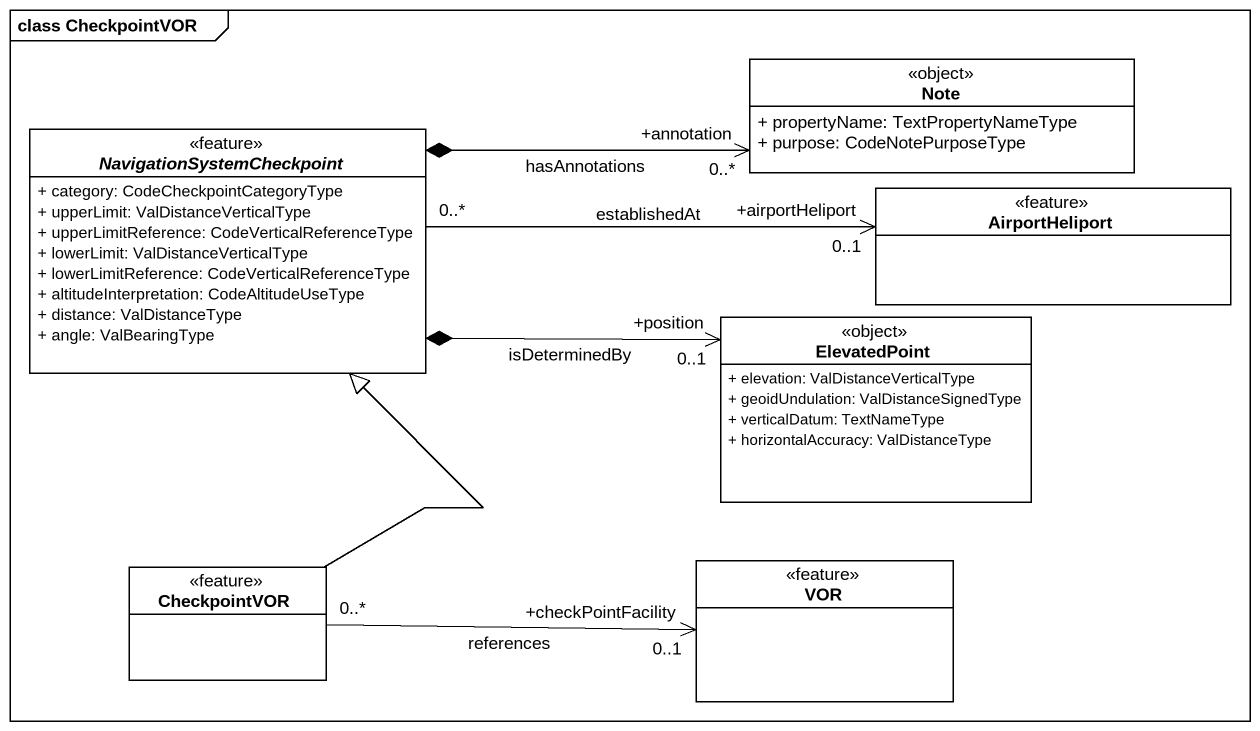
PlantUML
@startuml
mainframe class CheckpointVOR
hide circle
hide empty members
skinparam classAttributeIconSize 0
class "Note" as Note_ <<object>> #FFFFFF {
  + propertyName: TextPropertyNameType
  + purpose: CodeNotePurposeType
}
abstract class NavigationSystemCheckpoint <<feature>> {
  + category: CodeCheckpointCategoryType
  + upperLimit: ValDistanceVerticalType
  + upperLimitReference: CodeVerticalReferenceType
  + lowerLimit: ValDistanceVerticalType
  + lowerLimitReference: CodeVerticalReferenceType
  + altitudeInterpretation: CodeAltitudeUseType
  + distance: ValDistanceType
  + angle: ValBearingType
}
class AirportHeliport <<feature>>
class ElevatedPoint <<object>> #FFFFFF {
  + elevation: ValDistanceVerticalType
  + geoidUndulation: ValDistanceSignedType
  + verticalDatum: TextNameType
  + horizontalAccuracy: ValDistanceType
}
class CheckpointVOR <<feature>>
class VOR <<feature>>
NavigationSystemCheckpoint *-right-> "+annotation\n0..*" Note_ : hasAnnotations
NavigationSystemCheckpoint "0..*" -right-> "+airportHeliport\n0..1" AirportHeliport : establishedAt
NavigationSystemCheckpoint *-right-> "+position\n0..1" ElevatedPoint : isDeterminedBy
CheckpointVOR -up-|> NavigationSystemCheckpoint
CheckpointVOR "0..*" -right-> "+checkPointFacility\n0..1" VOR : references
@enduml
